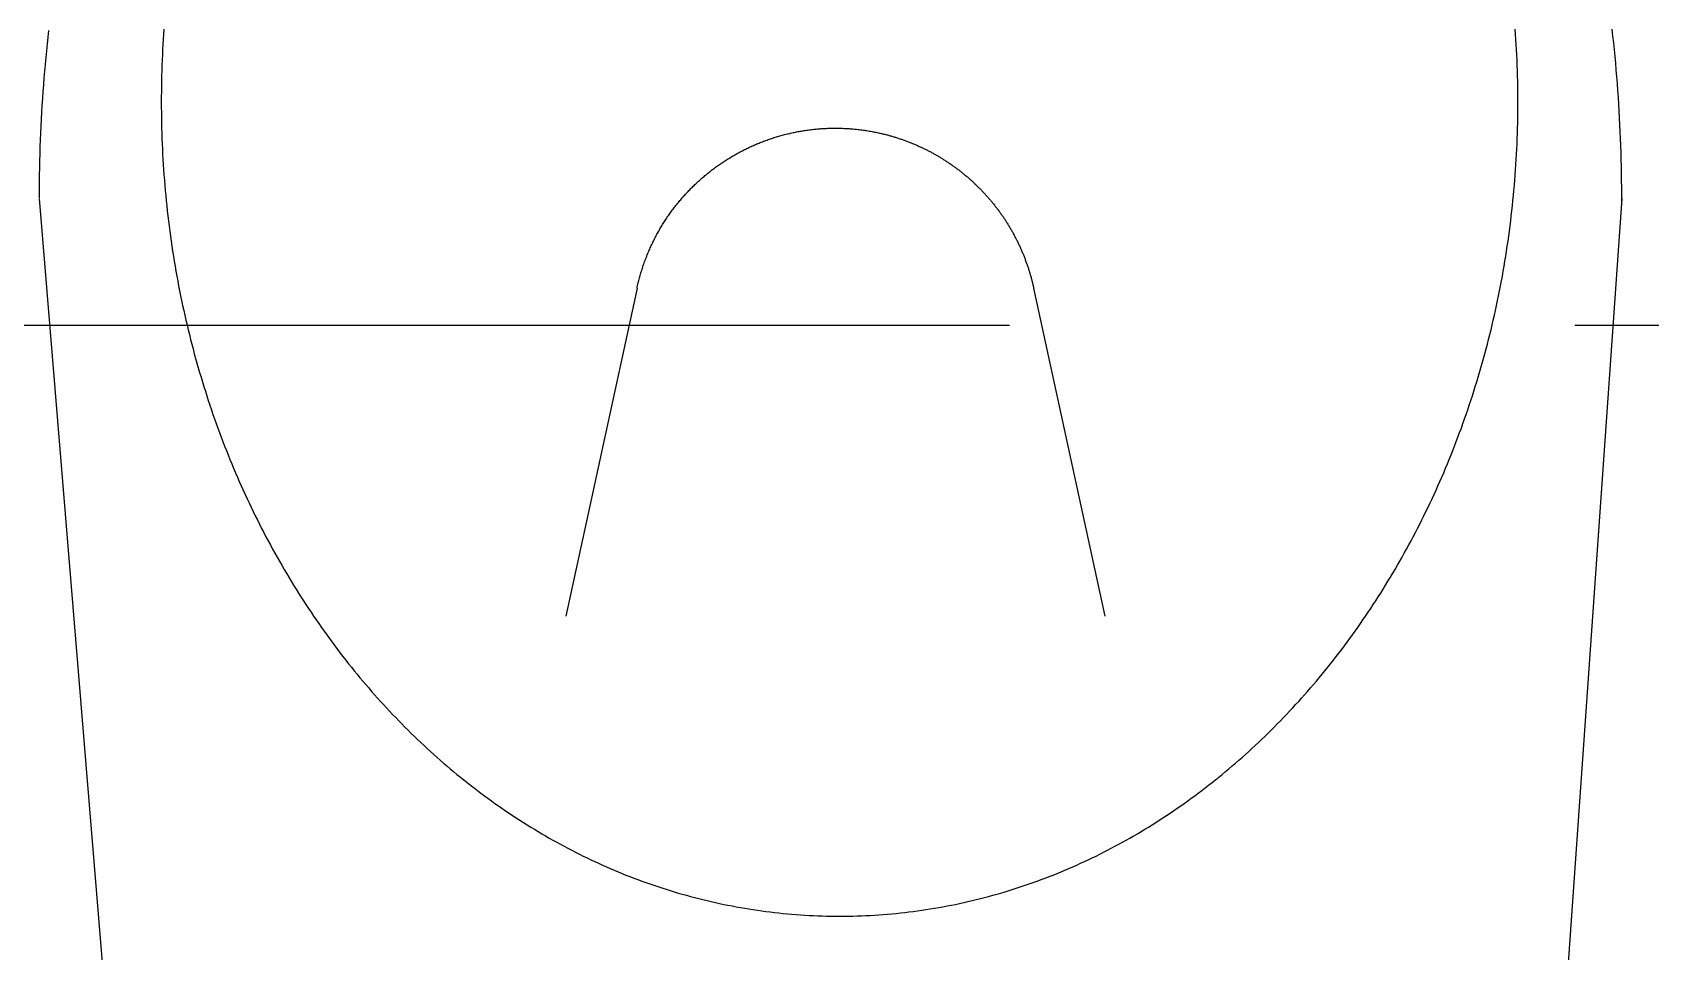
# Model space of a CAD drawing. Header units: millimetres. Extents: x 90740 to 167944, y -39332 to 25855.
# Drawn here: x 103839.4 to 104197.3, y 13313.8 to 13517.1 of the extents above; entities that cross this region are included whole.
import ezdxf

# ---------------------------------------------------------------- set-up
doc = ezdxf.new("R2010")
doc.units = ezdxf.units.MM
doc.linetypes.add('DASH', pattern=[75, 50, -25])
doc.layers.add('PODLAHOVKA', color=7, linetype='Continuous')
doc.layers.add('XR$1$STANDARD', color=252, linetype='Continuous', lineweight=25)

# ---------------------------------------------------------------- blocks, each defined once
blk = doc.blocks.new('A$C90b3fe5d')
at = {"layer": 'XR$1$STANDARD', "linetype": 'Continuous', "lineweight": -2}
for p, q in [((4567.28, 16978.49), (4567.12, 16977)), ((4592.74, 16977.68), (4592.66, 16976.54)), ((4592.82, 16978.82), (4592.74, 16977.68)), ((4891.72, 16977.68), (4891.63, 16978.82)), ((4891.79, 16976.54), (4891.72, 16977.68)), ((4913.25, 16977.28), (4913.08, 16978.76)), ((4913.41, 16975.78), (4913.25, 16977.28)), ((4566.81, 16974.01), (4566.66, 16972.51)), ((4566.96, 16975.51), (4566.81, 16974.01)), ((4567.12, 16977), (4566.96, 16975.51)), ((4592.53, 16974.25), (4592.47, 16973.1)), ((4592.59, 16975.39), (4592.53, 16974.25)), ((4592.66, 16976.54), (4592.59, 16975.39)), ((4891.86, 16975.39), (4891.79, 16976.54)), ((4891.92, 16974.25), (4891.86, 16975.39)), ((4891.98, 16973.1), (4891.92, 16974.25)), ((4913.56, 16974.29), (4913.41, 16975.78)), ((4913.71, 16972.79), (4913.56, 16974.29)), ((4566.52, 16971.01), (4566.39, 16969.51)), ((4566.66, 16972.51), (4566.52, 16971.01)), ((4592.38, 16970.8), (4592.34, 16969.65)), ((4592.42, 16971.95), (4592.38, 16970.8)), ((4592.47, 16973.1), (4592.42, 16971.95)), ((4892.03, 16971.95), (4891.98, 16973.1)), ((4892.08, 16970.8), (4892.03, 16971.95)), ((4892.12, 16969.65), (4892.08, 16970.8)), ((4913.85, 16971.29), (4913.71, 16972.79)), ((4913.98, 16969.79), (4913.85, 16971.29)), ((4566.15, 16966.49), (4566.04, 16964.97)), ((4566.27, 16968), (4566.15, 16966.49)), ((4566.39, 16969.51), (4566.27, 16968)), ((4592.27, 16967.33), (4592.25, 16966.17)), ((4592.3, 16968.49), (4592.27, 16967.33)), ((4592.34, 16969.65), (4592.3, 16968.49)), ((4892.15, 16968.49), (4892.12, 16969.65)), ((4892.18, 16967.33), (4892.15, 16968.49)), ((4892.2, 16966.17), (4892.18, 16967.33)), ((4914.11, 16968.28), (4913.98, 16969.79)), ((4914.23, 16966.77), (4914.11, 16968.28)), ((4914.34, 16965.26), (4914.23, 16966.77)), ((4565.93, 16963.46), (4565.83, 16961.94)), ((4566.04, 16964.97), (4565.93, 16963.46)), ((4592.24, 16965.01), (4592.23, 16963.85)), ((4592.23, 16963.85), (4592.23, 16962.69)), ((4592.25, 16966.17), (4592.24, 16965.01)), ((4892.22, 16965.01), (4892.2, 16966.17)), ((4892.22, 16963.85), (4892.22, 16965.01)), ((4892.23, 16962.69), (4892.22, 16963.85)), ((4914.45, 16963.75), (4914.34, 16965.26)), ((4914.55, 16962.23), (4914.45, 16963.75)), ((4565.74, 16960.42), (4565.66, 16958.89)), ((4565.83, 16961.94), (4565.74, 16960.42)), ((4592.23, 16962.69), (4592.23, 16961.52)), ((4592.23, 16962.69), (4592.23, 16962.69)), ((4592.23, 16961.52), (4592.24, 16960.36)), ((4592.24, 16960.36), (4592.25, 16959.2)), ((4592.25, 16959.2), (4592.27, 16958.04)), ((4892.18, 16958.04), (4892.2, 16959.2)), ((4892.2, 16959.2), (4892.22, 16960.36)), ((4892.22, 16961.52), (4892.23, 16962.69)), ((4892.22, 16960.36), (4892.22, 16961.52)), ((4914.64, 16960.71), (4914.55, 16962.23)), ((4914.72, 16959.19), (4914.64, 16960.71)), ((4914.8, 16957.66), (4914.72, 16959.19)), ((4565.51, 16955.83), (4565.45, 16954.3)), ((4565.58, 16957.36), (4565.51, 16955.83)), ((4565.66, 16958.89), (4565.58, 16957.36)), ((4592.27, 16958.04), (4592.3, 16956.88)), ((4592.3, 16956.88), (4592.34, 16955.73)), ((4592.34, 16955.73), (4592.38, 16954.58)), ((4730.33, 16955.55), (4730.6, 16955.62)), ((4730.6, 16955.62), (4730.86, 16955.68)), ((4730.86, 16955.68), (4731.13, 16955.75)), ((4731.13, 16955.75), (4731.39, 16955.81)), ((4731.39, 16955.81), (4731.66, 16955.87)), ((4731.66, 16955.87), (4731.93, 16955.92)), ((4731.93, 16955.92), (4732.19, 16955.98)), ((4732.19, 16955.98), (4732.46, 16956.04)), ((4732.46, 16956.04), (4732.73, 16956.09)), ((4732.73, 16956.09), (4733, 16956.14)), ((4733, 16956.14), (4733.27, 16956.19)), ((4733.27, 16956.19), (4733.53, 16956.24)), ((4733.53, 16956.24), (4733.8, 16956.28)), ((4733.8, 16956.28), (4734.07, 16956.33)), ((4734.07, 16956.33), (4734.34, 16956.37)), ((4734.34, 16956.37), (4734.62, 16956.41)), ((4734.62, 16956.41), (4734.89, 16956.45)), ((4734.89, 16956.45), (4735.16, 16956.49)), ((4735.16, 16956.49), (4735.43, 16956.53)), ((4735.43, 16956.53), (4735.7, 16956.56)), ((4735.7, 16956.56), (4735.98, 16956.6)), ((4735.98, 16956.6), (4736.25, 16956.63)), ((4736.25, 16956.63), (4736.52, 16956.66)), ((4736.52, 16956.66), (4736.8, 16956.69)), ((4736.8, 16956.69), (4737.07, 16956.71)), ((4737.07, 16956.71), (4737.35, 16956.74)), ((4737.35, 16956.74), (4737.62, 16956.76)), ((4737.62, 16956.76), (4737.9, 16956.78)), ((4737.9, 16956.78), (4738.17, 16956.8)), ((4738.17, 16956.8), (4738.45, 16956.82)), ((4738.45, 16956.82), (4738.72, 16956.84)), ((4738.72, 16956.84), (4739, 16956.85)), ((4739, 16956.85), (4739.28, 16956.87)), ((4739.28, 16956.87), (4739.56, 16956.88)), ((4739.56, 16956.88), (4739.83, 16956.89)), ((4739.83, 16956.89), (4740.11, 16956.9)), ((4740.11, 16956.9), (4740.39, 16956.9)), ((4740.39, 16956.9), (4740.67, 16956.91)), ((4740.67, 16956.91), (4740.95, 16956.91)), ((4740.95, 16956.91), (4741.23, 16956.91)), ((4741.23, 16956.91), (4741.5, 16956.91)), ((4741.5, 16956.91), (4741.78, 16956.91)), ((4741.78, 16956.91), (4742.06, 16956.9)), ((4742.06, 16956.9), (4742.34, 16956.9)), ((4742.34, 16956.9), (4742.62, 16956.89)), ((4742.62, 16956.89), (4742.9, 16956.88)), ((4742.9, 16956.88), (4743.18, 16956.87)), ((4743.18, 16956.87), (4743.47, 16956.86)), ((4743.47, 16956.86), (4743.75, 16956.84)), ((4743.75, 16956.84), (4744.03, 16956.82)), ((4744.03, 16956.82), (4744.31, 16956.81)), ((4744.31, 16956.81), (4744.59, 16956.79)), ((4744.59, 16956.79), (4744.87, 16956.76)), ((4744.87, 16956.76), (4745.15, 16956.74)), ((4745.15, 16956.74), (4745.44, 16956.71)), ((4745.44, 16956.71), (4745.72, 16956.69)), ((4745.72, 16956.69), (4746, 16956.66)), ((4746, 16956.66), (4746.28, 16956.63)), ((4746.28, 16956.63), (4746.57, 16956.59)), ((4746.57, 16956.59), (4746.85, 16956.56)), ((4746.85, 16956.56), (4747.13, 16956.52)), ((4747.13, 16956.52), (4747.41, 16956.48)), ((4747.41, 16956.48), (4747.7, 16956.44)), ((4747.7, 16956.44), (4747.98, 16956.4)), ((4747.98, 16956.4), (4748.26, 16956.36)), ((4748.26, 16956.36), (4748.55, 16956.31)), ((4748.55, 16956.31), (4748.83, 16956.26)), ((4748.83, 16956.26), (4749.11, 16956.21)), ((4749.11, 16956.21), (4749.4, 16956.16)), ((4749.4, 16956.16), (4749.68, 16956.11)), ((4749.68, 16956.11), (4749.97, 16956.06)), ((4749.97, 16956.06), (4750.25, 16956)), ((4750.25, 16956), (4750.53, 16955.94)), ((4750.53, 16955.94), (4750.82, 16955.88)), ((4750.82, 16955.88), (4751.02, 16955.83)), ((4751.02, 16955.83), (4751.22, 16955.79)), ((4751.22, 16955.79), (4751.42, 16955.74)), ((4751.42, 16955.74), (4751.62, 16955.7)), ((4751.62, 16955.7), (4751.82, 16955.65)), ((4751.82, 16955.65), (4752.02, 16955.6)), ((4752.02, 16955.6), (4752.22, 16955.55)), ((4892.08, 16954.58), (4892.12, 16955.73)), ((4892.12, 16955.73), (4892.15, 16956.88)), ((4892.15, 16956.88), (4892.18, 16958.04)), ((4914.87, 16956.13), (4914.8, 16957.66)), ((4914.94, 16954.6), (4914.87, 16956.13)), ((4565.39, 16952.77), (4565.34, 16951.23)), ((4565.45, 16954.3), (4565.39, 16952.77)), ((4592.38, 16954.58), (4592.42, 16953.43)), ((4592.42, 16953.43), (4592.47, 16952.28)), ((4592.47, 16952.28), (4592.53, 16951.13)), ((4720.74, 16951.92), (4720.98, 16952.05)), ((4720.98, 16952.05), (4721.22, 16952.17)), ((4721.22, 16952.17), (4721.47, 16952.29)), ((4721.47, 16952.29), (4721.71, 16952.41)), ((4721.71, 16952.41), (4721.95, 16952.52)), ((4721.95, 16952.52), (4722.19, 16952.64)), ((4722.19, 16952.64), (4722.44, 16952.75)), ((4722.44, 16952.75), (4722.68, 16952.87)), ((4722.68, 16952.87), (4722.93, 16952.98)), ((4722.93, 16952.98), (4723.18, 16953.09)), ((4723.18, 16953.09), (4723.42, 16953.2)), ((4723.42, 16953.2), (4723.67, 16953.3)), ((4723.67, 16953.3), (4723.92, 16953.41)), ((4723.92, 16953.41), (4724.17, 16953.51)), ((4724.17, 16953.51), (4724.42, 16953.61)), ((4724.42, 16953.61), (4724.67, 16953.71)), ((4724.67, 16953.71), (4724.92, 16953.81)), ((4724.92, 16953.81), (4725.17, 16953.91)), ((4725.17, 16953.91), (4725.42, 16954.01)), ((4725.42, 16954.01), (4725.68, 16954.1)), ((4725.68, 16954.1), (4725.93, 16954.2)), ((4725.93, 16954.2), (4726.18, 16954.29)), ((4726.18, 16954.29), (4726.44, 16954.38)), ((4726.44, 16954.38), (4726.7, 16954.47)), ((4726.7, 16954.47), (4726.95, 16954.56)), ((4726.95, 16954.56), (4727.21, 16954.64)), ((4727.21, 16954.64), (4727.47, 16954.73)), ((4727.47, 16954.73), (4727.72, 16954.81)), ((4727.72, 16954.81), (4727.98, 16954.89)), ((4727.98, 16954.89), (4728.24, 16954.97)), ((4728.24, 16954.97), (4728.5, 16955.05)), ((4728.5, 16955.05), (4728.76, 16955.13)), ((4728.76, 16955.13), (4729.02, 16955.2)), ((4729.02, 16955.2), (4729.28, 16955.28)), ((4729.28, 16955.28), (4729.55, 16955.35)), ((4729.55, 16955.35), (4729.81, 16955.42)), ((4729.81, 16955.42), (4730.07, 16955.49)), ((4730.07, 16955.49), (4730.33, 16955.55)), ((4752.22, 16955.55), (4752.42, 16955.5)), ((4752.42, 16955.5), (4752.61, 16955.45)), ((4752.61, 16955.45), (4752.81, 16955.4)), ((4752.81, 16955.4), (4753.01, 16955.34)), ((4753.01, 16955.34), (4753.21, 16955.29)), ((4753.21, 16955.29), (4753.4, 16955.24)), ((4753.4, 16955.24), (4753.6, 16955.18)), ((4753.6, 16955.18), (4753.8, 16955.12)), ((4753.8, 16955.12), (4753.99, 16955.07)), ((4753.99, 16955.07), (4754.19, 16955.01)), ((4754.19, 16955.01), (4754.38, 16954.95)), ((4754.38, 16954.95), (4754.58, 16954.89)), ((4754.58, 16954.89), (4754.77, 16954.83)), ((4754.77, 16954.83), (4754.96, 16954.77)), ((4754.96, 16954.77), (4755.16, 16954.7)), ((4755.16, 16954.7), (4755.35, 16954.64)), ((4755.35, 16954.64), (4755.54, 16954.58)), ((4755.54, 16954.58), (4755.74, 16954.51)), ((4755.74, 16954.51), (4755.93, 16954.45)), ((4755.93, 16954.45), (4756.12, 16954.38)), ((4756.12, 16954.38), (4756.31, 16954.31)), ((4756.31, 16954.31), (4756.5, 16954.24)), ((4756.5, 16954.24), (4756.69, 16954.18)), ((4756.69, 16954.18), (4756.88, 16954.11)), ((4756.88, 16954.11), (4757.07, 16954.04)), ((4757.07, 16954.04), (4757.26, 16953.96)), ((4757.26, 16953.96), (4757.45, 16953.89)), ((4757.45, 16953.89), (4757.64, 16953.82)), ((4757.64, 16953.82), (4757.82, 16953.74)), ((4757.82, 16953.74), (4758.01, 16953.67)), ((4758.01, 16953.67), (4758.2, 16953.59)), ((4758.2, 16953.59), (4758.38, 16953.52)), ((4758.38, 16953.52), (4758.57, 16953.44)), ((4758.57, 16953.44), (4758.76, 16953.36)), ((4758.76, 16953.36), (4758.94, 16953.28)), ((4758.94, 16953.28), (4759.13, 16953.2)), ((4759.13, 16953.2), (4759.31, 16953.12)), ((4759.31, 16953.12), (4759.49, 16953.04)), ((4759.49, 16953.04), (4759.68, 16952.96)), ((4759.68, 16952.96), (4759.86, 16952.88)), ((4759.86, 16952.88), (4760.04, 16952.8)), ((4760.04, 16952.8), (4760.23, 16952.71)), ((4760.23, 16952.71), (4760.41, 16952.63)), ((4760.41, 16952.63), (4760.59, 16952.54)), ((4760.59, 16952.54), (4760.77, 16952.45)), ((4760.77, 16952.45), (4760.95, 16952.37)), ((4760.95, 16952.37), (4761.13, 16952.28)), ((4761.13, 16952.28), (4761.31, 16952.19)), ((4761.31, 16952.19), (4761.49, 16952.1)), ((4761.49, 16952.1), (4761.67, 16952.01)), ((4761.67, 16952.01), (4761.84, 16951.92)), ((4891.92, 16951.13), (4891.98, 16952.28)), ((4891.98, 16952.28), (4892.03, 16953.43)), ((4892.03, 16953.43), (4892.08, 16954.58)), ((4914.99, 16953.07), (4914.94, 16954.6)), ((4915.04, 16951.53), (4914.99, 16953.07)), ((4565.3, 16949.69), (4565.27, 16948.15)), ((4565.34, 16951.23), (4565.3, 16949.69)), ((4592.53, 16951.13), (4592.59, 16949.98)), ((4592.59, 16949.98), (4592.66, 16948.84)), ((4592.66, 16948.84), (4592.74, 16947.7)), ((4715.01, 16948.41), (4715.23, 16948.56)), ((4715.23, 16948.56), (4715.45, 16948.72)), ((4715.45, 16948.72), (4715.67, 16948.87)), ((4715.67, 16948.87), (4715.89, 16949.03)), ((4715.89, 16949.03), (4716.12, 16949.18)), ((4716.12, 16949.18), (4716.34, 16949.33)), ((4716.34, 16949.33), (4716.56, 16949.48)), ((4716.56, 16949.48), (4716.79, 16949.62)), ((4716.79, 16949.62), (4717.01, 16949.77)), ((4717.01, 16949.77), (4717.24, 16949.91)), ((4717.24, 16949.91), (4717.47, 16950.06)), ((4717.47, 16950.06), (4717.7, 16950.2)), ((4717.7, 16950.2), (4717.93, 16950.34)), ((4717.93, 16950.34), (4718.16, 16950.48)), ((4718.16, 16950.48), (4718.39, 16950.62)), ((4718.39, 16950.62), (4718.62, 16950.76)), ((4718.62, 16950.76), (4718.85, 16950.89)), ((4718.85, 16950.89), (4719.09, 16951.03)), ((4719.09, 16951.03), (4719.32, 16951.16)), ((4719.32, 16951.16), (4719.56, 16951.29)), ((4719.56, 16951.29), (4719.79, 16951.42)), ((4719.79, 16951.42), (4720.03, 16951.55)), ((4720.03, 16951.55), (4720.27, 16951.67)), ((4720.27, 16951.67), (4720.5, 16951.8)), ((4720.5, 16951.8), (4720.74, 16951.92)), ((4761.84, 16951.92), (4762.02, 16951.83)), ((4762.02, 16951.83), (4762.2, 16951.73)), ((4762.2, 16951.73), (4762.38, 16951.64)), ((4762.38, 16951.64), (4762.55, 16951.54)), ((4762.55, 16951.54), (4762.73, 16951.45)), ((4762.73, 16951.45), (4762.9, 16951.35)), ((4762.9, 16951.35), (4763.08, 16951.26)), ((4763.08, 16951.26), (4763.25, 16951.16)), ((4763.25, 16951.16), (4763.42, 16951.06)), ((4763.42, 16951.06), (4763.6, 16950.96)), ((4763.6, 16950.96), (4763.77, 16950.86)), ((4763.77, 16950.86), (4763.94, 16950.76)), ((4763.94, 16950.76), (4764.11, 16950.66)), ((4764.11, 16950.66), (4764.29, 16950.56)), ((4764.29, 16950.56), (4764.46, 16950.46)), ((4764.46, 16950.46), (4764.63, 16950.36)), ((4764.63, 16950.36), (4764.8, 16950.25)), ((4764.8, 16950.25), (4764.97, 16950.15)), ((4764.97, 16950.15), (4765.14, 16950.04)), ((4765.14, 16950.04), (4765.3, 16949.94)), ((4765.3, 16949.94), (4765.47, 16949.83)), ((4765.47, 16949.83), (4765.64, 16949.72)), ((4765.64, 16949.72), (4765.81, 16949.61)), ((4765.81, 16949.61), (4765.97, 16949.5)), ((4765.97, 16949.5), (4766.14, 16949.39)), ((4766.14, 16949.39), (4766.3, 16949.28)), ((4766.3, 16949.28), (4766.47, 16949.17)), ((4766.47, 16949.17), (4766.63, 16949.06)), ((4766.63, 16949.06), (4766.79, 16948.95)), ((4766.79, 16948.95), (4766.96, 16948.83)), ((4766.96, 16948.83), (4767.12, 16948.72)), ((4767.12, 16948.72), (4767.28, 16948.61)), ((4767.28, 16948.61), (4767.44, 16948.49)), ((4767.44, 16948.49), (4767.6, 16948.38)), ((4891.72, 16947.7), (4891.79, 16948.84)), ((4891.79, 16948.84), (4891.86, 16949.98)), ((4891.86, 16949.98), (4891.92, 16951.13)), ((4915.09, 16950), (4915.04, 16951.53)), ((4915.12, 16948.46), (4915.09, 16950)), ((4915.15, 16946.91), (4915.12, 16948.46)), ((4565.22, 16945.05), (4565.21, 16943.5)), ((4565.24, 16946.6), (4565.22, 16945.05)), ((4565.27, 16948.15), (4565.24, 16946.6)), ((4592.74, 16947.7), (4592.82, 16946.56)), ((4592.82, 16946.56), (4592.91, 16945.42)), ((4592.91, 16945.42), (4593, 16944.28)), ((4710.64, 16944.81), (4710.84, 16945)), ((4710.84, 16945), (4711.04, 16945.18)), ((4711.04, 16945.18), (4711.24, 16945.36)), ((4711.24, 16945.36), (4711.44, 16945.54)), ((4711.44, 16945.54), (4711.64, 16945.72)), ((4711.64, 16945.72), (4711.84, 16945.9)), ((4711.84, 16945.9), (4712.05, 16946.07)), ((4712.05, 16946.07), (4712.25, 16946.25)), ((4712.25, 16946.25), (4712.46, 16946.42)), ((4712.46, 16946.42), (4712.67, 16946.59)), ((4712.67, 16946.59), (4712.88, 16946.76)), ((4712.88, 16946.76), (4713.09, 16946.93)), ((4713.09, 16946.93), (4713.3, 16947.1)), ((4713.3, 16947.1), (4713.51, 16947.27)), ((4713.51, 16947.27), (4713.72, 16947.44)), ((4713.72, 16947.44), (4713.93, 16947.6)), ((4713.93, 16947.6), (4714.15, 16947.76)), ((4714.15, 16947.76), (4714.36, 16947.93)), ((4714.36, 16947.93), (4714.58, 16948.09)), ((4714.58, 16948.09), (4714.79, 16948.25)), ((4714.79, 16948.25), (4715.01, 16948.41)), ((4767.6, 16948.38), (4767.77, 16948.26)), ((4767.77, 16948.26), (4767.92, 16948.14)), ((4767.92, 16948.14), (4768.08, 16948.02)), ((4768.08, 16948.02), (4768.24, 16947.9)), ((4768.24, 16947.9), (4768.4, 16947.78)), ((4768.4, 16947.78), (4768.56, 16947.66)), ((4768.56, 16947.66), (4768.72, 16947.54)), ((4768.72, 16947.54), (4768.87, 16947.42)), ((4768.87, 16947.42), (4769.03, 16947.3)), ((4769.03, 16947.3), (4769.18, 16947.18)), ((4769.18, 16947.18), (4769.34, 16947.05)), ((4769.34, 16947.05), (4769.49, 16946.93)), ((4769.49, 16946.93), (4769.65, 16946.8)), ((4769.65, 16946.8), (4769.8, 16946.68)), ((4769.8, 16946.68), (4769.95, 16946.55)), ((4769.95, 16946.55), (4770.1, 16946.43)), ((4770.1, 16946.43), (4770.26, 16946.3)), ((4770.26, 16946.3), (4770.41, 16946.17)), ((4770.41, 16946.17), (4770.56, 16946.04)), ((4770.56, 16946.04), (4770.71, 16945.91)), ((4770.71, 16945.91), (4770.86, 16945.78)), ((4770.86, 16945.78), (4771.01, 16945.65)), ((4771.01, 16945.65), (4771.15, 16945.52)), ((4771.15, 16945.52), (4771.3, 16945.39)), ((4771.3, 16945.39), (4771.45, 16945.26)), ((4771.45, 16945.26), (4771.59, 16945.12)), ((4771.59, 16945.12), (4771.74, 16944.99)), ((4771.74, 16944.99), (4771.88, 16944.85)), ((4771.88, 16944.85), (4772.03, 16944.72)), ((4891.45, 16944.28), (4891.55, 16945.42)), ((4891.55, 16945.42), (4891.63, 16946.56)), ((4891.63, 16946.56), (4891.72, 16947.7)), ((4915.17, 16945.37), (4915.15, 16946.91)), ((4915.19, 16943.82), (4915.17, 16945.37)), ((4565.21, 16943.5), (4565.2, 16941.95)), ((4565.2, 16941.95), (4565.2, 16941.54)), ((4565.2, 16941.34), (4592.23, 16613.38)), ((4593, 16944.28), (4593.1, 16943.15)), ((4593.1, 16943.15), (4593.2, 16942.02)), ((4593.2, 16942.02), (4593.31, 16940.89)), ((4707.09, 16941.1), (4707.27, 16941.3)), ((4707.27, 16941.3), (4707.44, 16941.51)), ((4707.44, 16941.51), (4707.62, 16941.71)), ((4707.62, 16941.71), (4707.8, 16941.92)), ((4707.8, 16941.92), (4707.98, 16942.12)), ((4707.98, 16942.12), (4708.17, 16942.32)), ((4708.17, 16942.32), (4708.35, 16942.52)), ((4708.35, 16942.52), (4708.54, 16942.71)), ((4708.54, 16942.71), (4708.72, 16942.91)), ((4708.72, 16942.91), (4708.91, 16943.11)), ((4708.91, 16943.11), (4709.1, 16943.3)), ((4709.1, 16943.3), (4709.29, 16943.49)), ((4709.29, 16943.49), (4709.48, 16943.69)), ((4709.48, 16943.69), (4709.67, 16943.88)), ((4709.67, 16943.88), (4709.86, 16944.07)), ((4709.86, 16944.07), (4710.05, 16944.26)), ((4710.05, 16944.26), (4710.25, 16944.44)), ((4710.25, 16944.44), (4710.44, 16944.63)), ((4710.44, 16944.63), (4710.64, 16944.81)), ((4772.03, 16944.72), (4772.17, 16944.58)), ((4772.17, 16944.58), (4772.32, 16944.45)), ((4772.32, 16944.45), (4772.46, 16944.31)), ((4772.46, 16944.31), (4772.6, 16944.17)), ((4772.6, 16944.17), (4772.74, 16944.03)), ((4772.74, 16944.03), (4772.88, 16943.89)), ((4772.88, 16943.89), (4773.02, 16943.75)), ((4773.02, 16943.75), (4773.16, 16943.61)), ((4773.16, 16943.61), (4773.3, 16943.47)), ((4773.3, 16943.47), (4773.44, 16943.33)), ((4773.44, 16943.33), (4773.58, 16943.19)), ((4773.58, 16943.19), (4773.71, 16943.05)), ((4773.71, 16943.05), (4773.85, 16942.9)), ((4773.85, 16942.9), (4773.99, 16942.76)), ((4773.99, 16942.76), (4774.12, 16942.62)), ((4774.12, 16942.62), (4774.26, 16942.47)), ((4774.26, 16942.47), (4774.39, 16942.33)), ((4774.39, 16942.33), (4774.52, 16942.18)), ((4774.52, 16942.18), (4774.66, 16942.03)), ((4774.66, 16942.03), (4774.79, 16941.89)), ((4774.79, 16941.89), (4774.92, 16941.74)), ((4774.92, 16941.74), (4775.05, 16941.59)), ((4775.05, 16941.59), (4775.18, 16941.44)), ((4775.18, 16941.44), (4775.31, 16941.29)), ((4775.31, 16941.29), (4775.44, 16941.14)), ((4891.14, 16940.89), (4891.25, 16942.02)), ((4891.25, 16942.02), (4891.35, 16943.15)), ((4891.35, 16943.15), (4891.45, 16944.28)), ((4915.2, 16941.34), (4892.23, 16613.38)), ((4915.2, 16942.27), (4915.19, 16943.82)), ((4915.2, 16940.72), (4915.2, 16942.27)), ((4593.31, 16940.89), (4593.43, 16939.76)), ((4593.43, 16939.76), (4593.55, 16938.64)), ((4593.55, 16938.64), (4593.68, 16937.51)), ((4704.43, 16937.65), (4704.59, 16937.87)), ((4704.59, 16937.87), (4704.74, 16938.09)), ((4704.74, 16938.09), (4704.9, 16938.32)), ((4704.9, 16938.32), (4705.06, 16938.54)), ((4705.06, 16938.54), (4705.23, 16938.76)), ((4705.23, 16938.76), (4705.39, 16938.97)), ((4705.39, 16938.97), (4705.55, 16939.19)), ((4705.55, 16939.19), (4705.72, 16939.41)), ((4705.72, 16939.41), (4705.89, 16939.62)), ((4705.89, 16939.62), (4706.05, 16939.84)), ((4706.05, 16939.84), (4706.22, 16940.05)), ((4706.22, 16940.05), (4706.39, 16940.26)), ((4706.39, 16940.26), (4706.57, 16940.47)), ((4706.57, 16940.47), (4706.74, 16940.68)), ((4706.74, 16940.68), (4706.91, 16940.89)), ((4706.91, 16940.89), (4707.09, 16941.1)), ((4775.44, 16941.14), (4775.57, 16940.99)), ((4775.57, 16940.99), (4775.69, 16940.84)), ((4775.69, 16940.84), (4775.82, 16940.68)), ((4775.82, 16940.68), (4775.95, 16940.53)), ((4775.95, 16940.53), (4776.07, 16940.38)), ((4776.07, 16940.38), (4776.2, 16940.23)), ((4776.2, 16940.23), (4776.32, 16940.07)), ((4776.32, 16940.07), (4776.45, 16939.92)), ((4776.45, 16939.92), (4776.57, 16939.76)), ((4776.57, 16939.76), (4776.69, 16939.6)), ((4776.69, 16939.6), (4776.81, 16939.45)), ((4776.81, 16939.45), (4776.93, 16939.29)), ((4776.93, 16939.29), (4777.05, 16939.13)), ((4777.05, 16939.13), (4777.17, 16938.98)), ((4777.17, 16938.98), (4777.29, 16938.82)), ((4777.29, 16938.82), (4777.41, 16938.66)), ((4777.41, 16938.66), (4777.53, 16938.5)), ((4777.53, 16938.5), (4777.64, 16938.34)), ((4777.64, 16938.34), (4777.76, 16938.18)), ((4777.76, 16938.18), (4777.87, 16938.01)), ((4777.87, 16938.01), (4777.99, 16937.85)), ((4777.99, 16937.85), (4778.1, 16937.69)), ((4778.1, 16937.69), (4778.22, 16937.53)), ((4890.77, 16937.51), (4890.9, 16938.64)), ((4890.9, 16938.64), (4891.02, 16939.76)), ((4891.02, 16939.76), (4891.14, 16940.89)), ((4593.68, 16937.51), (4593.81, 16936.39)), ((4593.81, 16936.39), (4593.95, 16935.28)), ((4593.95, 16935.28), (4594.1, 16934.16)), ((4594.1, 16934.16), (4594.25, 16933.05)), ((4702.1, 16933.92), (4702.24, 16934.16)), ((4702.24, 16934.16), (4702.37, 16934.4)), ((4702.37, 16934.4), (4702.51, 16934.64)), ((4702.51, 16934.64), (4702.65, 16934.88)), ((4702.65, 16934.88), (4702.79, 16935.12)), ((4702.79, 16935.12), (4702.93, 16935.35)), ((4702.93, 16935.35), (4703.08, 16935.59)), ((4703.08, 16935.59), (4703.22, 16935.82)), ((4703.22, 16935.82), (4703.37, 16936.05)), ((4703.37, 16936.05), (4703.52, 16936.28)), ((4703.52, 16936.28), (4703.66, 16936.51)), ((4703.66, 16936.51), (4703.82, 16936.74)), ((4703.82, 16936.74), (4703.97, 16936.97)), ((4703.97, 16936.97), (4704.12, 16937.2)), ((4704.12, 16937.2), (4704.27, 16937.42)), ((4704.27, 16937.42), (4704.43, 16937.65)), ((4778.22, 16937.53), (4778.33, 16937.36)), ((4778.33, 16937.36), (4778.44, 16937.2)), ((4778.44, 16937.2), (4778.55, 16937.03)), ((4778.55, 16937.03), (4778.66, 16936.87)), ((4778.66, 16936.87), (4778.77, 16936.7)), ((4778.77, 16936.7), (4778.88, 16936.54)), ((4778.88, 16936.54), (4778.99, 16936.37)), ((4778.99, 16936.37), (4779.1, 16936.2)), ((4779.1, 16936.2), (4779.2, 16936.04)), ((4779.2, 16936.04), (4779.31, 16935.87)), ((4779.31, 16935.87), (4779.42, 16935.7)), ((4779.42, 16935.7), (4779.52, 16935.53)), ((4779.52, 16935.53), (4779.62, 16935.36)), ((4779.62, 16935.36), (4779.73, 16935.19)), ((4779.73, 16935.19), (4779.83, 16935.02)), ((4779.83, 16935.02), (4779.93, 16934.85)), ((4779.93, 16934.85), (4780.03, 16934.68)), ((4780.03, 16934.68), (4780.13, 16934.5)), ((4780.13, 16934.5), (4780.23, 16934.33)), ((4780.23, 16934.33), (4780.33, 16934.16)), ((4780.33, 16934.16), (4780.43, 16933.98)), ((4890.2, 16933.05), (4890.35, 16934.16)), ((4890.35, 16934.16), (4890.5, 16935.28)), ((4890.5, 16935.28), (4890.64, 16936.39)), ((4890.64, 16936.39), (4890.77, 16937.51)), ((4594.25, 16933.05), (4594.41, 16931.93)), ((4594.41, 16931.93), (4594.57, 16930.82)), ((4594.57, 16930.82), (4594.74, 16929.72)), ((4700.36, 16930.45), (4700.47, 16930.7)), ((4700.47, 16930.7), (4700.59, 16930.96)), ((4700.59, 16930.96), (4700.71, 16931.21)), ((4700.71, 16931.21), (4700.83, 16931.46)), ((4700.83, 16931.46), (4700.95, 16931.71)), ((4700.95, 16931.71), (4701.07, 16931.96)), ((4701.07, 16931.96), (4701.19, 16932.21)), ((4701.19, 16932.21), (4701.32, 16932.46)), ((4701.32, 16932.46), (4701.45, 16932.7)), ((4701.45, 16932.7), (4701.57, 16932.95)), ((4701.57, 16932.95), (4701.7, 16933.19)), ((4701.7, 16933.19), (4701.83, 16933.44)), ((4701.83, 16933.44), (4701.97, 16933.68)), ((4701.97, 16933.68), (4702.1, 16933.92)), ((4780.43, 16933.98), (4780.53, 16933.81)), ((4780.53, 16933.81), (4780.62, 16933.64)), ((4780.62, 16933.64), (4780.72, 16933.46)), ((4780.72, 16933.46), (4780.81, 16933.28)), ((4780.81, 16933.28), (4780.91, 16933.11)), ((4780.91, 16933.11), (4781, 16932.93)), ((4781, 16932.93), (4781.09, 16932.75)), ((4781.09, 16932.75), (4781.19, 16932.58)), ((4781.19, 16932.58), (4781.28, 16932.4)), ((4781.28, 16932.4), (4781.37, 16932.22)), ((4781.37, 16932.22), (4781.46, 16932.04)), ((4781.46, 16932.04), (4781.55, 16931.86)), ((4781.55, 16931.86), (4781.63, 16931.68)), ((4781.63, 16931.68), (4781.72, 16931.5)), ((4781.72, 16931.5), (4781.81, 16931.32)), ((4781.81, 16931.32), (4781.89, 16931.14)), ((4781.89, 16931.14), (4781.98, 16930.96)), ((4781.98, 16930.96), (4782.06, 16930.78)), ((4782.06, 16930.78), (4782.15, 16930.59)), ((4782.15, 16930.59), (4782.23, 16930.41)), ((4889.72, 16929.72), (4889.89, 16930.82)), ((4889.89, 16930.82), (4890.05, 16931.93)), ((4890.05, 16931.93), (4890.2, 16933.05)), ((4594.74, 16929.72), (4594.91, 16928.61)), ((4594.91, 16928.61), (4595.09, 16927.51)), ((4595.09, 16927.51), (4595.27, 16926.41)), ((4698.9, 16926.79), (4699, 16927.06)), ((4699, 16927.06), (4699.09, 16927.33)), ((4699.09, 16927.33), (4699.19, 16927.59)), ((4699.19, 16927.59), (4699.29, 16927.86)), ((4699.29, 16927.86), (4699.39, 16928.12)), ((4699.39, 16928.12), (4699.49, 16928.38)), ((4699.49, 16928.38), (4699.59, 16928.64)), ((4699.59, 16928.64), (4699.7, 16928.9)), ((4699.7, 16928.9), (4699.8, 16929.16)), ((4699.8, 16929.16), (4699.91, 16929.42)), ((4699.91, 16929.42), (4700.02, 16929.68)), ((4700.02, 16929.68), (4700.13, 16929.94)), ((4700.13, 16929.94), (4700.24, 16930.19)), ((4700.24, 16930.19), (4700.36, 16930.45)), ((4782.23, 16930.41), (4782.31, 16930.23)), ((4782.31, 16930.23), (4782.39, 16930.04)), ((4782.39, 16930.04), (4782.47, 16929.86)), ((4782.47, 16929.86), (4782.55, 16929.67)), ((4782.55, 16929.67), (4782.63, 16929.49)), ((4782.63, 16929.49), (4782.71, 16929.3)), ((4782.71, 16929.3), (4782.79, 16929.12)), ((4782.79, 16929.12), (4782.86, 16928.93)), ((4782.86, 16928.93), (4782.94, 16928.74)), ((4782.94, 16928.74), (4783.01, 16928.56)), ((4783.01, 16928.56), (4783.09, 16928.37)), ((4783.09, 16928.37), (4783.16, 16928.18)), ((4783.16, 16928.18), (4783.23, 16927.99)), ((4783.23, 16927.99), (4783.3, 16927.8)), ((4783.3, 16927.8), (4783.37, 16927.61)), ((4783.37, 16927.61), (4783.44, 16927.42)), ((4783.44, 16927.42), (4783.51, 16927.23)), ((4783.51, 16927.23), (4783.58, 16927.04)), ((4783.58, 16927.04), (4783.65, 16926.85)), ((4889.18, 16926.41), (4889.36, 16927.51)), ((4889.36, 16927.51), (4889.54, 16928.61)), ((4889.54, 16928.61), (4889.72, 16929.72)), ((4595.27, 16926.41), (4595.46, 16925.31)), ((4595.46, 16925.31), (4595.66, 16924.22)), ((4595.66, 16924.22), (4595.86, 16923.13)), ((4697.83, 16923.24), (4697.9, 16923.52)), ((4697.9, 16923.52), (4697.98, 16923.79)), ((4697.98, 16923.79), (4698.05, 16924.07)), ((4698.05, 16924.07), (4698.13, 16924.35)), ((4698.13, 16924.35), (4698.21, 16924.62)), ((4698.21, 16924.62), (4698.29, 16924.9)), ((4698.29, 16924.9), (4698.37, 16925.17)), ((4698.37, 16925.17), (4698.46, 16925.44)), ((4698.46, 16925.44), (4698.54, 16925.71)), ((4698.54, 16925.71), (4698.63, 16925.98)), ((4698.63, 16925.98), (4698.72, 16926.25)), ((4698.72, 16926.25), (4698.81, 16926.52)), ((4698.81, 16926.52), (4698.9, 16926.79)), ((4783.65, 16926.85), (4783.71, 16926.66)), ((4783.71, 16926.66), (4783.78, 16926.47)), ((4783.78, 16926.47), (4783.85, 16926.28)), ((4783.85, 16926.28), (4783.91, 16926.08)), ((4783.91, 16926.08), (4783.97, 16925.89)), ((4783.97, 16925.89), (4784.03, 16925.7)), ((4784.03, 16925.7), (4784.1, 16925.5)), ((4784.1, 16925.5), (4784.16, 16925.31)), ((4784.16, 16925.31), (4784.22, 16925.12)), ((4784.22, 16925.12), (4784.28, 16924.92)), ((4784.28, 16924.92), (4784.33, 16924.73)), ((4784.33, 16924.73), (4784.39, 16924.53)), ((4784.39, 16924.53), (4784.45, 16924.33)), ((4784.45, 16924.33), (4784.5, 16924.14)), ((4784.5, 16924.14), (4784.56, 16923.94)), ((4784.56, 16923.94), (4784.61, 16923.74)), ((4784.61, 16923.74), (4784.66, 16923.55)), ((4784.66, 16923.55), (4784.72, 16923.35)), ((4888.59, 16923.13), (4888.79, 16924.22)), ((4888.79, 16924.22), (4888.99, 16925.31)), ((4888.99, 16925.31), (4889.18, 16926.41)), ((4595.86, 16923.13), (4596.07, 16922.04)), ((4596.07, 16922.04), (4596.28, 16920.95)), ((4596.28, 16920.95), (4596.5, 16919.86)), ((4596.5, 16919.86), (4596.72, 16918.78)), ((4697.43, 16921.55), (4681.68, 16849.05)), ((4697.43, 16921.55), (4697.49, 16921.83)), ((4697.49, 16921.83), (4697.56, 16922.12)), ((4697.56, 16922.12), (4697.62, 16922.4)), ((4697.62, 16922.4), (4697.69, 16922.68)), ((4697.69, 16922.68), (4697.76, 16922.96)), ((4697.76, 16922.96), (4697.83, 16923.24)), ((4784.72, 16923.35), (4784.77, 16923.15)), ((4784.77, 16923.15), (4784.82, 16922.95)), ((4784.82, 16922.95), (4784.87, 16922.75)), ((4784.87, 16922.75), (4784.92, 16922.55)), ((4784.92, 16922.55), (4784.96, 16922.35)), ((4784.96, 16922.35), (4785.01, 16922.15)), ((4785.01, 16922.15), (4785.06, 16921.95)), ((4785.06, 16921.95), (4785.1, 16921.75)), ((4785.1, 16921.75), (4785.15, 16921.55)), ((4785.14, 16921.55), (4800.9, 16849.05)), ((4887.73, 16918.78), (4887.96, 16919.86)), ((4887.96, 16919.86), (4888.17, 16920.95)), ((4888.17, 16920.95), (4888.39, 16922.04)), ((4888.39, 16922.04), (4888.59, 16923.13)), ((4596.72, 16918.78), (4596.95, 16917.7)), ((4596.95, 16917.7), (4597.18, 16916.63)), ((4597.18, 16916.63), (4597.42, 16915.55)), ((4887.03, 16915.55), (4887.27, 16916.63)), ((4887.27, 16916.63), (4887.51, 16917.7)), ((4887.51, 16917.7), (4887.73, 16918.78)), ((4597.42, 16915.55), (4597.67, 16914.48)), ((4597.67, 16914.48), (4597.92, 16913.41)), ((4597.92, 16913.41), (4598.17, 16912.34)), ((4886.28, 16912.34), (4886.54, 16913.41)), ((4886.54, 16913.41), (4886.79, 16914.48)), ((4886.79, 16914.48), (4887.03, 16915.55)), ((4598.17, 16912.34), (4598.43, 16911.28)), ((4598.43, 16911.28), (4598.7, 16910.22)), ((4598.7, 16910.22), (4598.97, 16909.16)), ((4598.97, 16909.16), (4599.25, 16908.11)), ((4885.21, 16908.11), (4885.48, 16909.16)), ((4885.48, 16909.16), (4885.76, 16910.22)), ((4885.76, 16910.22), (4886.02, 16911.28)), ((4886.02, 16911.28), (4886.28, 16912.34)), ((4599.25, 16908.11), (4599.53, 16907.05)), ((4599.53, 16907.05), (4599.81, 16906)), ((4599.81, 16906), (4600.11, 16904.96)), ((4884.35, 16904.96), (4884.64, 16906)), ((4884.64, 16906), (4884.93, 16907.05)), ((4884.93, 16907.05), (4885.21, 16908.11)), ((4600.11, 16904.96), (4600.4, 16903.91)), ((4600.4, 16903.91), (4600.71, 16902.87)), ((4600.71, 16902.87), (4601.01, 16901.83)), ((4883.44, 16901.83), (4883.75, 16902.87)), ((4883.75, 16902.87), (4884.05, 16903.91)), ((4884.05, 16903.91), (4884.35, 16904.96)), ((4601.01, 16901.83), (4601.33, 16900.8)), ((4601.33, 16900.8), (4601.65, 16899.77)), ((4601.65, 16899.77), (4601.97, 16898.74)), ((4601.97, 16898.74), (4602.3, 16897.71)), ((4882.16, 16897.71), (4882.48, 16898.74)), ((4882.48, 16898.74), (4882.81, 16899.77)), ((4882.81, 16899.77), (4883.13, 16900.8)), ((4883.13, 16900.8), (4883.44, 16901.83)), ((4602.3, 16897.71), (4602.63, 16896.69)), ((4602.63, 16896.69), (4602.97, 16895.67)), ((4602.97, 16895.67), (4603.31, 16894.65)), ((4881.14, 16894.65), (4881.48, 16895.67)), ((4881.48, 16895.67), (4881.82, 16896.69)), ((4881.82, 16896.69), (4882.16, 16897.71)), ((4603.31, 16894.65), (4603.66, 16893.63)), ((4603.66, 16893.63), (4604.01, 16892.62)), ((4604.01, 16892.62), (4604.37, 16891.62)), ((4604.37, 16891.62), (4604.74, 16890.61)), ((4879.72, 16890.61), (4880.08, 16891.62)), ((4880.08, 16891.62), (4880.44, 16892.62)), ((4880.44, 16892.62), (4880.79, 16893.63)), ((4880.79, 16893.63), (4881.14, 16894.65)), ((4604.74, 16890.61), (4605.1, 16889.61)), ((4605.1, 16889.61), (4605.48, 16888.61)), ((4605.48, 16888.61), (4605.85, 16887.62)), ((4605.85, 16887.62), (4606.24, 16886.62)), ((4878.22, 16886.62), (4878.6, 16887.62)), ((4878.6, 16887.62), (4878.98, 16888.61)), ((4878.98, 16888.61), (4879.35, 16889.61)), ((4879.35, 16889.61), (4879.72, 16890.61)), ((4606.24, 16886.62), (4606.62, 16885.64)), ((4606.62, 16885.64), (4607.02, 16884.65)), ((4607.02, 16884.65), (4607.41, 16883.67)), ((4877.04, 16883.67), (4877.44, 16884.65)), ((4877.44, 16884.65), (4877.83, 16885.64)), ((4877.83, 16885.64), (4878.22, 16886.62)), ((4607.41, 16883.67), (4607.82, 16882.69)), ((4607.82, 16882.69), (4608.22, 16881.71)), ((4608.22, 16881.71), (4608.64, 16880.74)), ((4608.64, 16880.74), (4609.05, 16879.77)), ((4875.4, 16879.77), (4875.82, 16880.74)), ((4875.82, 16880.74), (4876.23, 16881.71)), ((4876.23, 16881.71), (4876.64, 16882.69)), ((4876.64, 16882.69), (4877.04, 16883.67)), ((4609.05, 16879.77), (4609.47, 16878.81)), ((4609.47, 16878.81), (4609.9, 16877.85)), ((4609.9, 16877.85), (4610.33, 16876.89)), ((4610.33, 16876.89), (4610.77, 16875.93)), ((4873.69, 16875.93), (4874.12, 16876.89)), ((4874.12, 16876.89), (4874.55, 16877.85)), ((4874.55, 16877.85), (4874.98, 16878.81)), ((4874.98, 16878.81), (4875.4, 16879.77)), ((4610.77, 16875.93), (4611.21, 16874.98)), ((4611.21, 16874.98), (4611.65, 16874.04)), ((4611.65, 16874.04), (4612.1, 16873.09)), ((4872.35, 16873.09), (4872.8, 16874.04)), ((4872.8, 16874.04), (4873.25, 16874.98)), ((4873.25, 16874.98), (4873.69, 16875.93)), ((4612.1, 16873.09), (4612.55, 16872.15)), ((4612.55, 16872.15), (4613.01, 16871.21)), ((4613.01, 16871.21), (4613.47, 16870.28)), ((4613.47, 16870.28), (4613.94, 16869.35)), ((4870.51, 16869.35), (4870.98, 16870.28)), ((4870.98, 16870.28), (4871.44, 16871.21)), ((4871.44, 16871.21), (4871.9, 16872.15)), ((4871.9, 16872.15), (4872.35, 16873.09)), ((4613.94, 16869.35), (4614.41, 16868.43)), ((4614.41, 16868.43), (4614.89, 16867.5)), ((4614.89, 16867.5), (4615.37, 16866.58)), ((4615.37, 16866.58), (4615.86, 16865.67)), ((4868.6, 16865.67), (4869.08, 16866.58)), ((4869.08, 16866.58), (4869.56, 16867.5)), ((4869.56, 16867.5), (4870.04, 16868.43)), ((4870.04, 16868.43), (4870.51, 16869.35)), ((4615.86, 16865.67), (4616.35, 16864.76)), ((4616.35, 16864.76), (4616.84, 16863.85)), ((4616.84, 16863.85), (4617.34, 16862.95)), ((4617.34, 16862.95), (4617.84, 16862.05)), ((4866.61, 16862.05), (4867.11, 16862.95)), ((4867.11, 16862.95), (4867.61, 16863.85)), ((4867.61, 16863.85), (4868.11, 16864.76)), ((4868.11, 16864.76), (4868.6, 16865.67)), ((4617.84, 16862.05), (4618.35, 16861.15)), ((4618.35, 16861.15), (4618.86, 16860.26)), ((4618.86, 16860.26), (4619.38, 16859.37)), ((4619.38, 16859.37), (4619.9, 16858.49)), ((4864.55, 16858.49), (4865.07, 16859.37)), ((4865.07, 16859.37), (4865.59, 16860.26)), ((4865.59, 16860.26), (4866.1, 16861.15)), ((4866.1, 16861.15), (4866.61, 16862.05)), ((4619.9, 16858.49), (4620.43, 16857.61)), ((4620.43, 16857.61), (4620.95, 16856.73)), ((4620.95, 16856.73), (4621.49, 16855.86)), ((4621.49, 16855.86), (4622.03, 16854.99)), ((4862.43, 16854.99), (4862.97, 16855.86)), ((4862.97, 16855.86), (4863.5, 16856.73)), ((4863.5, 16856.73), (4864.03, 16857.61)), ((4864.03, 16857.61), (4864.55, 16858.49)), ((4622.03, 16854.99), (4622.57, 16854.13)), ((4622.57, 16854.13), (4623.11, 16853.27)), ((4623.11, 16853.27), (4623.66, 16852.41)), ((4623.66, 16852.41), (4624.22, 16851.56)), ((4860.23, 16851.56), (4860.79, 16852.41)), ((4860.79, 16852.41), (4861.34, 16853.27)), ((4861.34, 16853.27), (4861.89, 16854.13)), ((4861.89, 16854.13), (4862.43, 16854.99)), ((4624.22, 16851.56), (4624.78, 16850.71)), ((4624.78, 16850.71), (4625.34, 16849.87)), ((4625.34, 16849.87), (4625.91, 16849.03)), ((4625.91, 16849.03), (4626.48, 16848.19)), ((4857.97, 16848.19), (4858.55, 16849.03)), ((4858.55, 16849.03), (4859.11, 16849.87)), ((4859.11, 16849.87), (4859.68, 16850.71)), ((4859.68, 16850.71), (4860.23, 16851.56)), ((4626.48, 16848.19), (4627.05, 16847.36)), ((4627.05, 16847.36), (4627.63, 16846.53)), ((4627.63, 16846.53), (4628.22, 16845.71)), ((4628.22, 16845.71), (4628.8, 16844.89)), ((4628.8, 16844.89), (4629.4, 16844.08)), ((4855.06, 16844.08), (4855.65, 16844.89)), ((4855.65, 16844.89), (4856.24, 16845.71)), ((4856.24, 16845.71), (4856.82, 16846.53)), ((4856.82, 16846.53), (4857.4, 16847.36)), ((4857.4, 16847.36), (4857.97, 16848.19)), ((4629.4, 16844.08), (4629.99, 16843.27)), ((4629.99, 16843.27), (4630.59, 16842.46)), ((4630.59, 16842.46), (4631.19, 16841.66)), ((4631.19, 16841.66), (4631.8, 16840.86)), ((4852.65, 16840.86), (4853.26, 16841.66)), ((4853.26, 16841.66), (4853.86, 16842.46)), ((4853.86, 16842.46), (4854.46, 16843.27)), ((4854.46, 16843.27), (4855.06, 16844.08)), ((4631.8, 16840.86), (4632.41, 16840.07)), ((4632.41, 16840.07), (4633.03, 16839.28)), ((4633.03, 16839.28), (4633.65, 16838.5)), ((4633.65, 16838.5), (4634.27, 16837.72)), ((4634.27, 16837.72), (4634.9, 16836.94)), ((4849.56, 16836.94), (4850.18, 16837.72)), ((4850.18, 16837.72), (4850.81, 16838.5)), ((4850.81, 16838.5), (4851.43, 16839.28)), ((4851.43, 16839.28), (4852.04, 16840.07)), ((4852.04, 16840.07), (4852.65, 16840.86)), ((4634.9, 16836.94), (4635.53, 16836.17)), ((4635.53, 16836.17), (4636.16, 16835.41)), ((4636.16, 16835.41), (4636.8, 16834.65)), ((4636.8, 16834.65), (4637.44, 16833.89)), ((4847.01, 16833.89), (4847.66, 16834.65)), ((4847.66, 16834.65), (4848.29, 16835.41)), ((4848.29, 16835.41), (4848.93, 16836.17)), ((4848.93, 16836.17), (4849.56, 16836.94)), ((4637.44, 16833.89), (4638.09, 16833.14)), ((4638.09, 16833.14), (4638.74, 16832.39)), ((4638.74, 16832.39), (4639.39, 16831.65)), ((4639.39, 16831.65), (4640.05, 16830.91)), ((4640.05, 16830.91), (4640.71, 16830.18)), ((4843.75, 16830.18), (4844.41, 16830.91)), ((4844.41, 16830.91), (4845.07, 16831.65)), ((4845.07, 16831.65), (4845.72, 16832.39)), ((4845.72, 16832.39), (4846.37, 16833.14)), ((4846.37, 16833.14), (4847.01, 16833.89)), ((4640.71, 16830.18), (4641.37, 16829.45)), ((4641.37, 16829.45), (4642.04, 16828.72)), ((4642.04, 16828.72), (4642.71, 16828.01)), ((4642.71, 16828.01), (4643.38, 16827.29)), ((4643.38, 16827.29), (4644.06, 16826.58)), ((4840.39, 16826.58), (4841.07, 16827.29)), ((4841.07, 16827.29), (4841.74, 16828.01)), ((4841.74, 16828.01), (4842.42, 16828.72)), ((4842.42, 16828.72), (4843.08, 16829.45)), ((4843.08, 16829.45), (4843.75, 16830.18)), ((4644.06, 16826.58), (4644.74, 16825.88)), ((4644.74, 16825.88), (4645.43, 16825.18)), ((4645.43, 16825.18), (4646.12, 16824.48)), ((4646.12, 16824.48), (4646.81, 16823.79)), ((4646.81, 16823.79), (4647.51, 16823.11)), ((4836.94, 16823.11), (4837.64, 16823.79)), ((4837.64, 16823.79), (4838.33, 16824.48)), ((4838.33, 16824.48), (4839.02, 16825.18)), ((4839.02, 16825.18), (4839.71, 16825.88)), ((4839.71, 16825.88), (4840.39, 16826.58)), ((4647.51, 16823.11), (4648.21, 16822.43)), ((4648.21, 16822.43), (4648.91, 16821.75)), ((4648.91, 16821.75), (4649.62, 16821.08)), ((4649.62, 16821.08), (4650.33, 16820.41)), ((4650.33, 16820.41), (4651.04, 16819.75)), ((4651.04, 16819.75), (4651.76, 16819.1)), ((4832.69, 16819.1), (4833.41, 16819.75)), ((4833.41, 16819.75), (4834.13, 16820.41)), ((4834.13, 16820.41), (4834.84, 16821.08)), ((4834.84, 16821.08), (4835.54, 16821.75)), ((4835.54, 16821.75), (4836.25, 16822.43)), ((4836.25, 16822.43), (4836.94, 16823.11)), ((4651.76, 16819.1), (4652.48, 16818.45)), ((4652.48, 16818.45), (4653.2, 16817.8)), ((4653.2, 16817.8), (4653.93, 16817.16)), ((4653.93, 16817.16), (4654.66, 16816.53)), ((4654.66, 16816.53), (4655.39, 16815.9)), ((4829.06, 16815.9), (4829.79, 16816.53)), ((4829.79, 16816.53), (4830.52, 16817.16)), ((4830.52, 16817.16), (4831.25, 16817.8)), ((4831.25, 16817.8), (4831.97, 16818.45)), ((4831.97, 16818.45), (4832.69, 16819.1)), ((4655.39, 16815.9), (4656.13, 16815.27)), ((4656.13, 16815.27), (4656.87, 16814.65)), ((4656.87, 16814.65), (4657.61, 16814.04)), ((4657.61, 16814.04), (4658.36, 16813.43)), ((4658.36, 16813.43), (4659.11, 16812.83)), ((4659.11, 16812.83), (4659.86, 16812.23)), ((4824.59, 16812.23), (4825.34, 16812.83)), ((4825.34, 16812.83), (4826.09, 16813.43)), ((4826.09, 16813.43), (4826.84, 16814.04)), ((4826.84, 16814.04), (4827.58, 16814.65)), ((4827.58, 16814.65), (4828.32, 16815.27)), ((4828.32, 16815.27), (4829.06, 16815.9)), ((4659.86, 16812.23), (4660.62, 16811.63)), ((4660.62, 16811.63), (4661.38, 16811.05)), ((4661.38, 16811.05), (4662.14, 16810.46)), ((4662.14, 16810.46), (4662.91, 16809.89)), ((4662.91, 16809.89), (4663.67, 16809.31)), ((4663.67, 16809.31), (4664.45, 16808.75)), ((4820.01, 16808.75), (4820.78, 16809.31)), ((4820.78, 16809.31), (4821.55, 16809.89)), ((4821.55, 16809.89), (4822.31, 16810.46)), ((4822.31, 16810.46), (4823.08, 16811.05)), ((4823.08, 16811.05), (4823.83, 16811.63)), ((4823.83, 16811.63), (4824.59, 16812.23)), ((4664.45, 16808.75), (4665.22, 16808.19)), ((4665.22, 16808.19), (4666, 16807.63)), ((4666, 16807.63), (4666.78, 16807.08)), ((4666.78, 16807.08), (4667.56, 16806.54)), ((4667.56, 16806.54), (4668.35, 16806)), ((4668.35, 16806), (4669.14, 16805.46)), ((4669.14, 16805.46), (4669.93, 16804.94)), ((4814.52, 16804.94), (4815.31, 16805.46)), ((4815.31, 16805.46), (4816.1, 16806)), ((4816.1, 16806), (4816.89, 16806.54)), ((4816.89, 16806.54), (4817.67, 16807.08)), ((4817.67, 16807.08), (4818.46, 16807.63)), ((4818.46, 16807.63), (4819.23, 16808.19)), ((4819.23, 16808.19), (4820.01, 16808.75)), ((4669.93, 16804.94), (4670.73, 16804.41)), ((4670.73, 16804.41), (4671.53, 16803.9)), ((4671.53, 16803.9), (4672.33, 16803.38)), ((4672.33, 16803.38), (4673.13, 16802.88)), ((4673.13, 16802.88), (4673.94, 16802.38)), ((4673.94, 16802.38), (4674.75, 16801.89)), ((4674.75, 16801.89), (4675.56, 16801.4)), ((4808.89, 16801.4), (4809.7, 16801.89)), ((4809.7, 16801.89), (4810.51, 16802.38)), ((4810.51, 16802.38), (4811.32, 16802.88)), ((4811.32, 16802.88), (4812.13, 16803.38)), ((4812.13, 16803.38), (4812.93, 16803.9)), ((4812.93, 16803.9), (4813.73, 16804.41)), ((4813.73, 16804.41), (4814.52, 16804.94)), ((4675.56, 16801.4), (4676.38, 16800.91)), ((4676.38, 16800.91), (4677.2, 16800.44)), ((4677.2, 16800.44), (4678.02, 16799.97)), ((4678.02, 16799.97), (4678.84, 16799.5)), ((4678.84, 16799.5), (4679.67, 16799.04)), ((4679.67, 16799.04), (4680.5, 16798.59)), ((4680.5, 16798.59), (4681.33, 16798.14)), ((4681.33, 16798.14), (4682.16, 16797.7)), ((4802.29, 16797.7), (4803.13, 16798.14)), ((4803.13, 16798.14), (4803.96, 16798.59)), ((4803.96, 16798.59), (4804.79, 16799.04)), ((4804.79, 16799.04), (4805.61, 16799.5)), ((4805.61, 16799.5), (4806.44, 16799.97)), ((4806.44, 16799.97), (4807.26, 16800.44)), ((4807.26, 16800.44), (4808.08, 16800.91)), ((4808.08, 16800.91), (4808.89, 16801.4)), ((4682.16, 16797.7), (4683, 16797.26)), ((4683, 16797.26), (4683.84, 16796.83)), ((4683.84, 16796.83), (4684.68, 16796.41)), ((4684.68, 16796.41), (4685.53, 16795.99)), ((4685.53, 16795.99), (4686.38, 16795.58)), ((4686.38, 16795.58), (4687.23, 16795.17)), ((4687.23, 16795.17), (4688.08, 16794.77)), ((4688.08, 16794.77), (4688.93, 16794.38)), ((4795.52, 16794.38), (4796.38, 16794.77)), ((4796.38, 16794.77), (4797.23, 16795.17)), ((4797.23, 16795.17), (4798.08, 16795.58)), ((4798.08, 16795.58), (4798.93, 16795.99)), ((4798.93, 16795.99), (4799.77, 16796.41)), ((4799.77, 16796.41), (4800.61, 16796.83)), ((4800.61, 16796.83), (4801.45, 16797.26)), ((4801.45, 16797.26), (4802.29, 16797.7)), ((4688.93, 16794.38), (4689.79, 16793.99)), ((4689.79, 16793.99), (4690.65, 16793.61)), ((4690.65, 16793.61), (4691.51, 16793.23)), ((4691.51, 16793.23), (4692.38, 16792.87)), ((4692.38, 16792.87), (4693.25, 16792.5)), ((4693.25, 16792.5), (4694.12, 16792.15)), ((4694.12, 16792.15), (4694.99, 16791.79)), ((4694.99, 16791.79), (4695.86, 16791.45)), ((4695.86, 16791.45), (4696.74, 16791.11)), ((4696.74, 16791.11), (4697.62, 16790.78)), ((4786.83, 16790.78), (4787.71, 16791.11)), ((4787.71, 16791.11), (4788.59, 16791.45)), ((4788.59, 16791.45), (4789.46, 16791.79)), ((4789.46, 16791.79), (4790.34, 16792.15)), ((4790.34, 16792.15), (4791.21, 16792.5)), ((4791.21, 16792.5), (4792.07, 16792.87)), ((4792.07, 16792.87), (4792.94, 16793.23)), ((4792.94, 16793.23), (4793.8, 16793.61)), ((4793.8, 16793.61), (4794.66, 16793.99)), ((4794.66, 16793.99), (4795.52, 16794.38)), ((4697.62, 16790.78), (4698.5, 16790.45)), ((4698.5, 16790.45), (4699.39, 16790.14)), ((4699.39, 16790.14), (4700.27, 16789.82)), ((4700.27, 16789.82), (4701.16, 16789.52)), ((4701.16, 16789.52), (4702.05, 16789.22)), ((4702.05, 16789.22), (4702.95, 16788.92)), ((4702.95, 16788.92), (4703.84, 16788.64)), ((4703.84, 16788.64), (4704.74, 16788.35)), ((4704.74, 16788.35), (4705.64, 16788.08)), ((4705.64, 16788.08), (4706.54, 16787.81)), ((4706.54, 16787.81), (4707.45, 16787.55)), ((4707.45, 16787.55), (4708.35, 16787.3)), ((4776.1, 16787.3), (4777.01, 16787.55)), ((4777.01, 16787.55), (4777.91, 16787.81)), ((4777.91, 16787.81), (4778.81, 16788.08)), ((4778.81, 16788.08), (4779.71, 16788.35)), ((4779.71, 16788.35), (4780.61, 16788.64)), ((4780.61, 16788.64), (4781.51, 16788.92)), ((4781.51, 16788.92), (4782.4, 16789.22)), ((4782.4, 16789.22), (4783.29, 16789.52)), ((4783.29, 16789.52), (4784.18, 16789.82)), ((4784.18, 16789.82), (4785.07, 16790.14)), ((4785.07, 16790.14), (4785.95, 16790.45)), ((4785.95, 16790.45), (4786.83, 16790.78)), ((4708.35, 16787.3), (4709.26, 16787.05)), ((4709.26, 16787.05), (4710.17, 16786.81)), ((4710.17, 16786.81), (4711.08, 16786.57)), ((4711.08, 16786.57), (4712, 16786.34)), ((4712, 16786.34), (4712.91, 16786.12)), ((4712.91, 16786.12), (4713.83, 16785.91)), ((4713.83, 16785.91), (4714.75, 16785.7)), ((4714.75, 16785.7), (4715.67, 16785.5)), ((4715.67, 16785.5), (4716.6, 16785.3)), ((4716.6, 16785.3), (4717.52, 16785.12)), ((4717.52, 16785.12), (4718.45, 16784.94)), ((4718.45, 16784.94), (4719.38, 16784.76)), ((4719.38, 16784.76), (4720.32, 16784.59)), ((4720.32, 16784.59), (4721.25, 16784.43)), ((4721.25, 16784.43), (4722.18, 16784.28)), ((4722.18, 16784.28), (4723.12, 16784.13)), ((4723.12, 16784.13), (4724.06, 16783.99)), ((4724.06, 16783.99), (4725, 16783.86)), ((4725, 16783.86), (4725.95, 16783.74)), ((4758.51, 16783.74), (4759.45, 16783.86)), ((4759.45, 16783.86), (4760.39, 16783.99)), ((4760.39, 16783.99), (4761.33, 16784.13)), ((4761.33, 16784.13), (4762.27, 16784.28)), ((4762.27, 16784.28), (4763.2, 16784.43)), ((4763.2, 16784.43), (4764.14, 16784.59)), ((4764.14, 16784.59), (4765.07, 16784.76)), ((4765.07, 16784.76), (4766, 16784.94)), ((4766, 16784.94), (4766.93, 16785.12)), ((4766.93, 16785.12), (4767.85, 16785.3)), ((4767.85, 16785.3), (4768.78, 16785.5)), ((4768.78, 16785.5), (4769.7, 16785.7)), ((4769.7, 16785.7), (4770.62, 16785.91)), ((4770.62, 16785.91), (4771.54, 16786.12)), ((4771.54, 16786.12), (4772.46, 16786.34)), ((4772.46, 16786.34), (4773.37, 16786.57)), ((4773.37, 16786.57), (4774.28, 16786.81)), ((4774.28, 16786.81), (4775.19, 16787.05)), ((4775.19, 16787.05), (4776.1, 16787.3)), ((4725.95, 16783.74), (4726.89, 16783.62)), ((4726.89, 16783.62), (4727.84, 16783.51)), ((4727.84, 16783.51), (4728.78, 16783.4)), ((4728.78, 16783.4), (4729.73, 16783.3)), ((4729.73, 16783.3), (4730.69, 16783.21)), ((4730.69, 16783.21), (4731.64, 16783.13)), ((4731.64, 16783.13), (4732.59, 16783.05)), ((4732.59, 16783.05), (4733.55, 16782.98)), ((4733.55, 16782.98), (4734.51, 16782.92)), ((4734.51, 16782.92), (4735.47, 16782.87)), ((4735.47, 16782.87), (4736.43, 16782.82)), ((4736.43, 16782.82), (4737.39, 16782.78)), ((4737.39, 16782.78), (4738.36, 16782.75)), ((4738.36, 16782.75), (4739.32, 16782.72)), ((4739.32, 16782.72), (4740.29, 16782.7)), ((4740.29, 16782.7), (4741.26, 16782.69)), ((4741.26, 16782.69), (4742.23, 16782.69)), ((4742.23, 16782.69), (4743.2, 16782.69)), ((4743.2, 16782.69), (4744.17, 16782.7)), ((4744.17, 16782.7), (4745.13, 16782.72)), ((4745.13, 16782.72), (4746.1, 16782.75)), ((4746.1, 16782.75), (4747.06, 16782.78)), ((4747.06, 16782.78), (4748.03, 16782.82)), ((4748.03, 16782.82), (4748.99, 16782.87)), ((4748.99, 16782.87), (4749.95, 16782.92)), ((4749.95, 16782.92), (4750.9, 16782.98)), ((4750.9, 16782.98), (4751.86, 16783.05)), ((4751.86, 16783.05), (4752.81, 16783.13)), ((4752.81, 16783.13), (4753.77, 16783.21)), ((4753.77, 16783.21), (4754.72, 16783.3)), ((4754.72, 16783.3), (4755.67, 16783.4)), ((4755.67, 16783.4), (4756.62, 16783.51)), ((4756.62, 16783.51), (4757.56, 16783.62)), ((4757.56, 16783.62), (4758.51, 16783.74))]:
    blk.add_line(p, q, dxfattribs=at)

msp = doc.modelspace()

# ---------------------------------------------------------------- linework, layer by layer
at = {"layer": 'PODLAHOVKA', "color": 172, "linetype": 'DASH', "ltscale": 5}
msp.add_lwpolyline([(103805.49, 13452.38), (104305.08, 13452.38), (104318.41, 13457.9), (104347.37, 13486.86), (104352.89, 13500.19), (104352.89, 13554.57), (104347.37, 13567.9), (104318.42, 13596.86), (104305.08, 13602.38), (103805.53, 13602.38)], dxfattribs=at)

# ---------------------------------------------------------------- block references
at = {"linetype": 'Continuous'}
msp.add_blockref('A$C90b3fe5d', (99275.67, -3461), dxfattribs=at)

doc.saveas('drawing.dxf')
